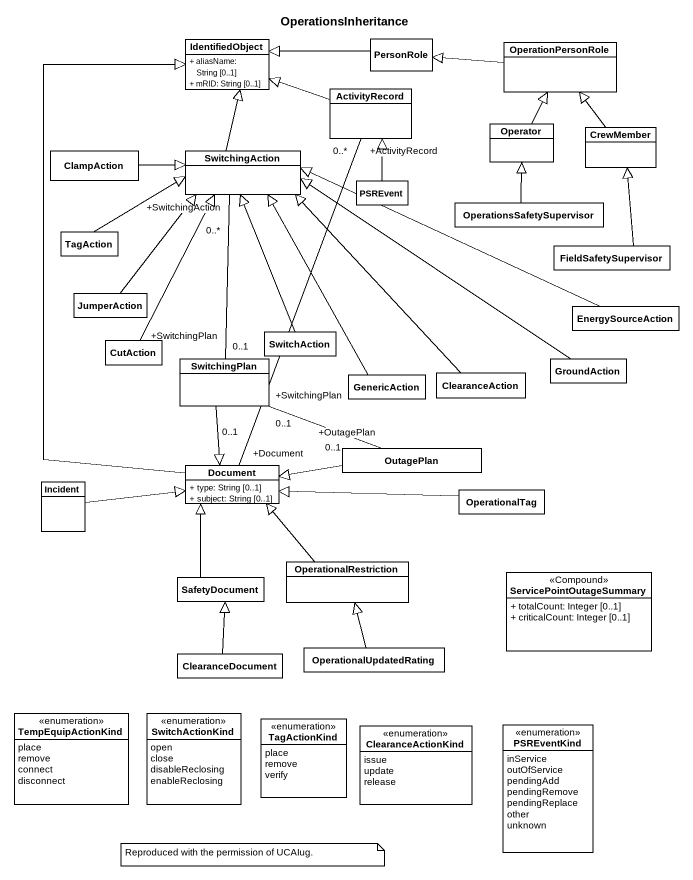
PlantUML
@startuml
title OperationsInheritance
hide circle
hide empty members
skinparam classAttributeIconSize 0
class IdentifiedObject {
  + aliasName: String [0..1]
  + mRID: String [0..1]
}
class PersonRole
class OperationPersonRole
class ActivityRecord
class Operator
class CrewMember
class ClampAction
class SwitchingAction
class PSREvent
class OperationsSafetySupervisor
class TagAction
class FieldSafetySupervisor
class JumperAction
class EnergySourceAction
class CutAction
class SwitchingPlan
class SwitchAction
class GroundAction
class GenericAction
class ClearanceAction
class Incident
class Document {
  + type: String [0..1]
  + subject: String [0..1]
}
class OutagePlan
class OperationalTag
class OperationalRestriction
class SafetyDocument
class ServicePointOutageSummary <<Compound>> {
  + totalCount: Integer [0..1]
  + criticalCount: Integer [0..1]
}
class ClearanceDocument
class OperationalUpdatedRating
enum TempEquipActionKind {
  place
  remove
  connect
  disconnect
}
enum SwitchActionKind {
  open
  close
  disableReclosing
  enableReclosing
}
enum TagActionKind {
  place
  remove
  verify
}
enum ClearanceActionKind {
  issue
  update
  release
}
enum PSREventKind {
  inService
  outOfService
  pendingAdd
  pendingRemove
  pendingReplace
  other
  unknown
}
PersonRole -left-|> IdentifiedObject
OperationPersonRole -left-|> PersonRole
ActivityRecord -left-|> IdentifiedObject
Operator -up-|> OperationPersonRole
CrewMember -up-|> OperationPersonRole
ClampAction -right-|> SwitchingAction
SwitchingAction -up-|> IdentifiedObject
SwitchingAction "+SwitchingAction\n0..*" -- "+SwitchingPlan\n0..1" SwitchingPlan
PSREvent -up-|> ActivityRecord
OperationsSafetySupervisor -up-|> Operator
TagAction -right-|> SwitchingAction
FieldSafetySupervisor -up-|> CrewMember
JumperAction -up-|> SwitchingAction
EnergySourceAction -left-|> SwitchingAction
CutAction -up-|> SwitchingAction
SwitchingPlan --|> Document
SwitchingPlan "+SwitchingPlan\n0..1" -right- "+OutagePlan\n0..1" OutagePlan
SwitchAction -up-|> SwitchingAction
GroundAction -left-|> SwitchingAction
GenericAction -up-|> SwitchingAction
ClearanceAction -up-|> SwitchingAction
Incident -right-|> Document
Document -up-|> IdentifiedObject
Document "+Document\n0..1" -up- "+ActivityRecord\n0..*" ActivityRecord
OutagePlan -left-|> Document
OperationalTag -left-|> Document
OperationalRestriction -up-|> Document
SafetyDocument -up-|> Document
ClearanceDocument -up-|> SafetyDocument
OperationalUpdatedRating -up-|> OperationalRestriction
note as N1
  Reproduced with the permission of UCAIug.
end note
@enduml
